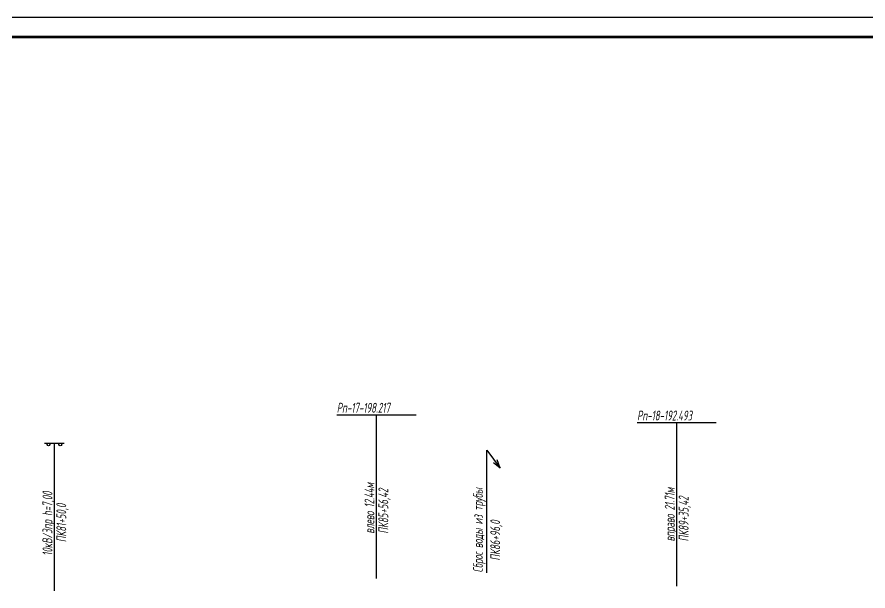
# Model space of a CAD drawing. Extents: x 2172 to 5772, y -842 to -248.
# Drawn here: x 4177.2 to 4392, y -393.2 to -248.5 of the extents above; entities that cross this region are included whole.
import ezdxf

# ---------------------------------------------------------------- set-up
doc = ezdxf.new("R2010")
doc.units = 0
doc.header["$MEASUREMENT"] = 0
doc.linetypes.add('CONTI', pattern=[0])
doc.linetypes.add('TP0', pattern=[0])
doc.layers.get('0').update_dxf_attribs({"linetype": 'CONTINUOUS'})
doc.layers.add('RAMKA', color=7, linetype='CONTI')
doc.styles.add('eskd', font='spds.shx', dxfattribs={"width": 1.2, "oblique": 15})

msp = doc.modelspace()

# ---------------------------------------------------------------- linework, layer by layer
at = {"linetype": 'TP0'}
for p, q in [((3301.6, -248.48), (4641.6, -248.48)), ((4257.88, -348.79), (4277.88, -348.79)), ((4267.88, -378.79), (4267.88, -348.79)), ((4333.68, -350.75), (4353.68, -350.75)), ((4343.68, -380.75), (4343.68, -350.75)), ((4184.1, -355.95), (4189.1, -355.95)), ((4186.6, -380.95), (4186.6, -355.95)), ((4267.88, -390.09), (4267.88, -378.79)), ((4186.6, -393.25), (4186.6, -380.95)), ((4343.68, -392.05), (4343.68, -380.75))]:
    msp.add_line(p, q, dxfattribs=at)
at = {"linetype": 'Continuous'}
for points in [[(4295.79, -357.71), (4299.16, -362.28), (4298.38, -360.15)], [(4295.79, -388.65), (4295.79, -357.71)], [(4299.16, -362.28), (4297.42, -360.89)]]:
    msp.add_lwpolyline(points, dxfattribs=at)
for centre in [(4185.1, -356.3), (4188.1, -356.3)]:
    msp.add_circle(centre, 0.35)
at = {"layer": 'RAMKA', "color": 250, "lineweight": 70}
msp.add_line((3321.6, -253.48), (4636.6, -253.48), dxfattribs=at)

# ---------------------------------------------------------------- texts
at = {"style": 'eskd', "oblique": 10, "width": 0.8}
for s, p in [('Рп-17-198.217', (4257.88, -348.29)), ('Рп-18-192.493', (4333.68, -350.25))]:
    msp.add_text(s, height=2.5, dxfattribs=at).set_placement(p)
for s, p in [('влево 12.44м', (4267.38, -378.79)), ('ПК85+56,42', (4270.88, -378.79)), ('Сброс воды из трубы', (4294.75, -388.58)), ('вправо 21.71м', (4343.18, -380.75)), ('10кВ/3пр h=7,00', (4186.1, -384.38)), ('ПК89+35,42', (4346.68, -380.75)), ('ПК81+50,0', (4189.6, -380.95)), ('ПК86+96,0', (4299.12, -385.59))]:
    msp.add_text(s, height=2.5, rotation=90, dxfattribs=at).set_placement(p)

doc.saveas('drawing.dxf')
